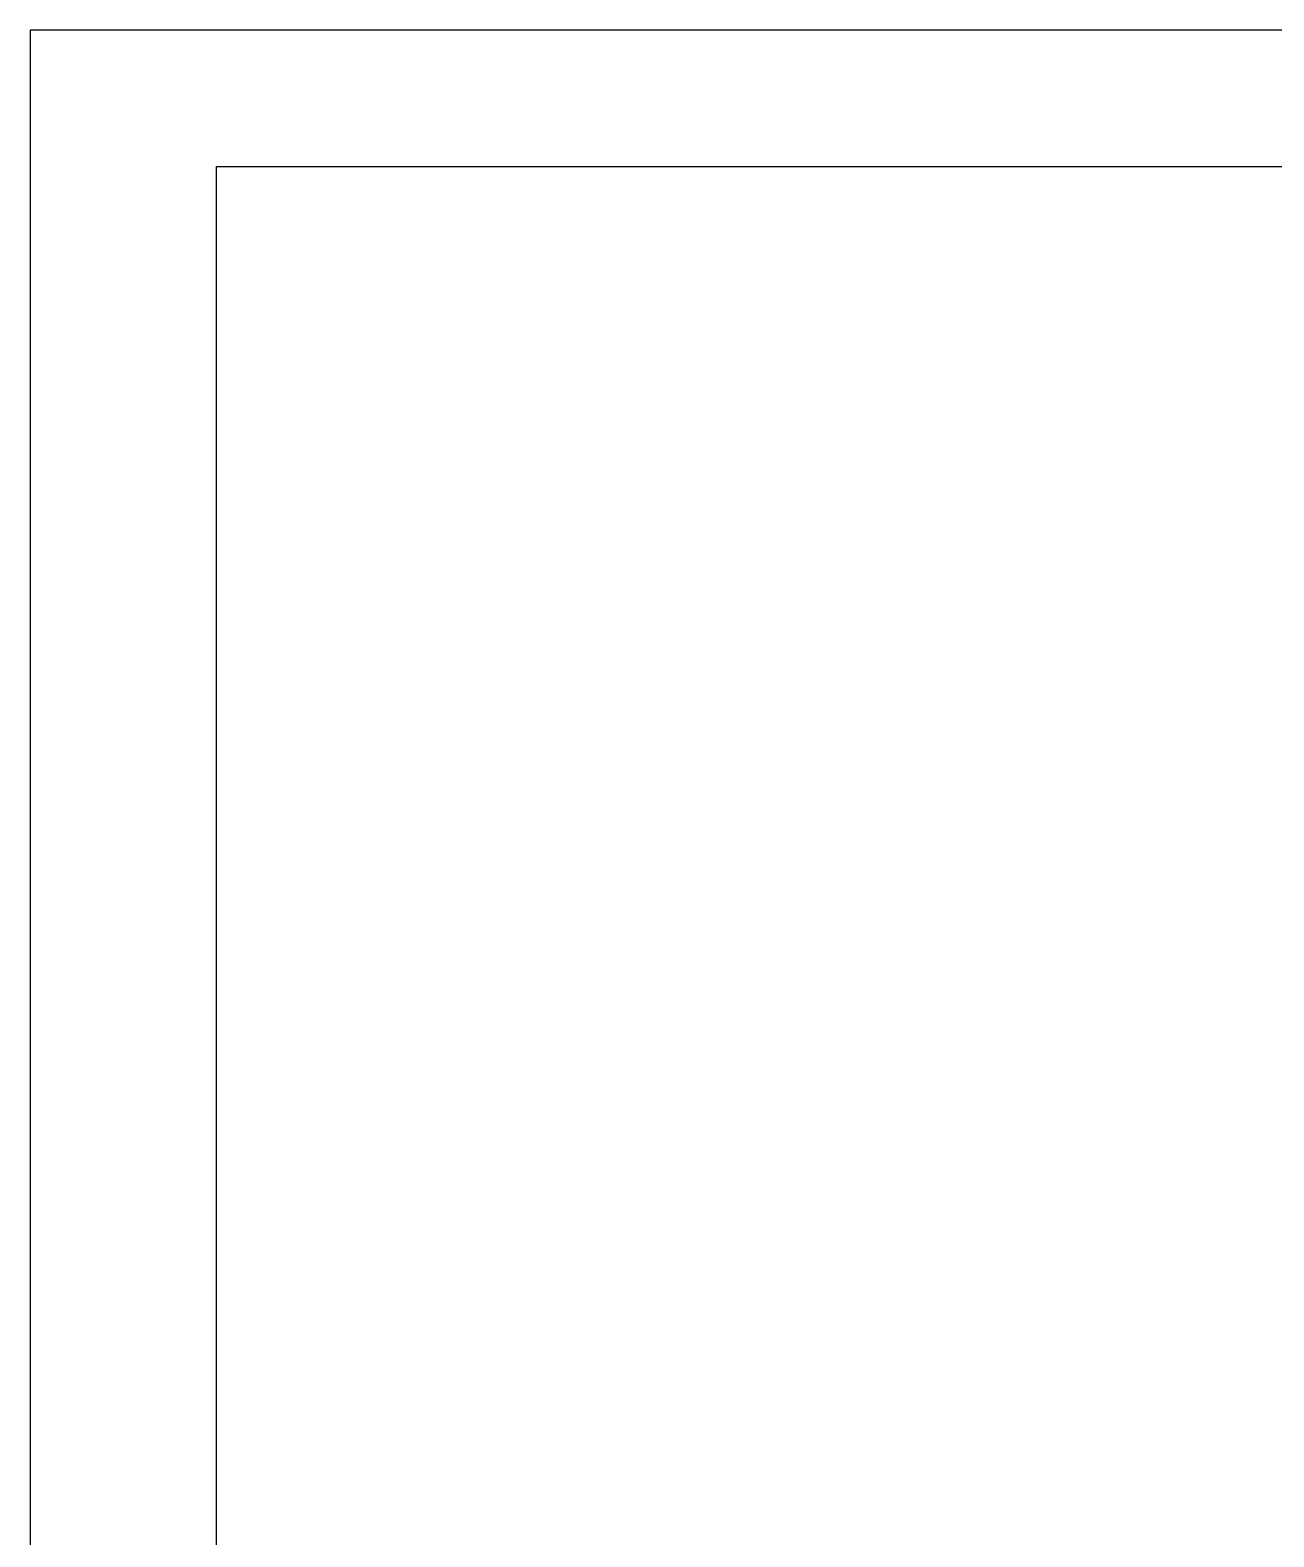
# Model space of a CAD drawing. Extents: x 2027 to 2621, y 11804 to 12224.
# Drawn here: x 2026.7 to 2200.1, y 12013.6 to 12223.6 of the extents above; entities that cross this region are included whole.
import ezdxf

# ---------------------------------------------------------------- set-up
doc = ezdxf.new("R2010")
doc.units = 0
doc.header["$LTSCALE"] = 7
doc.header["$MEASUREMENT"] = 0
doc.layers.get('0').update_dxf_attribs({"color": 2, "linetype": 'CONTINUOUS'})
doc.layers.add('TXT', color=4, linetype='CONTINUOUS')

msp = doc.modelspace()

# ---------------------------------------------------------------- linework, layer by layer
at = {"linetype": 'Continuous'}
msp.add_lwpolyline([(2026.734209870176, 11803.59154183538), (2620.734209870197, 11803.59154183538), (2620.734209870197, 12223.59154183539), (2026.734209870176, 12223.59154183539)], close=True, dxfattribs=at)
at = {"layer": 'TXT', "color": 4}
for p, q in [((2052.734209870172, 12204.59154183538), (2606.734209870176, 12204.59154183538)), ((2052.734209870172, 11814.59154183538), (2052.734209870172, 12204.59154183538))]:
    msp.add_line(p, q, dxfattribs=at)

doc.saveas('drawing.dxf')
